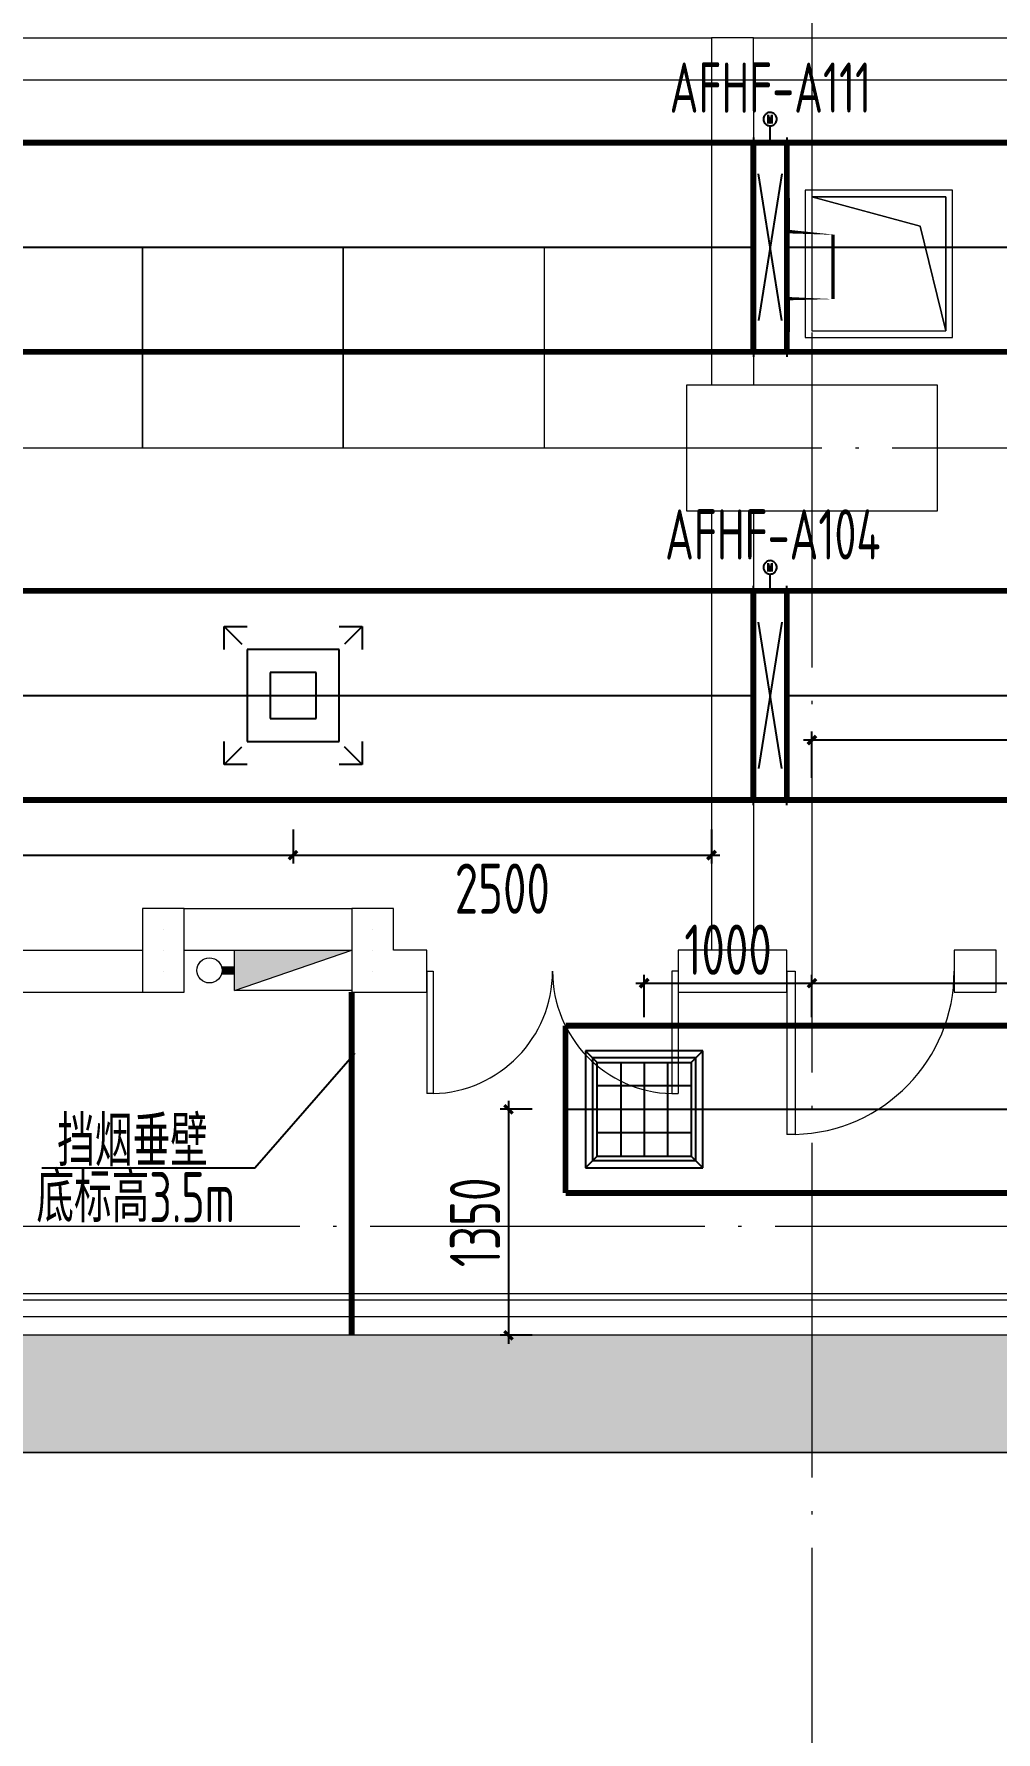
# Model space of a CAD drawing. Extents: x 4 to 13611208, y -605838 to 574722.
# Drawn here: x 13211249 to 13216997, y 181840 to 191983 of the extents above; entities that cross this region are included whole.
import ezdxf

# ---------------------------------------------------------------- set-up
doc = ezdxf.new("R2010")
doc.units = 0
doc.header["$LTSCALE"] = 1000
doc.header["$MEASUREMENT"] = 0
doc.linetypes.add('CENTER2', pattern=[28.575000000000003, 19.05, -3.175, 3.175, -3.175])
doc.linetypes.add('DOTE', pattern=[2.4200000000000004, 2, -0.2, 0.02, -0.2])
for name, color, linetype in [('DUCT-K-P中心线', 5, 'CENTER2'), ('DUCT-K-P标注', 7, 'Continuous'), ('DUCT-K-P法兰', 2, 'Continuous'), ('DUCT-K-P管', 191, 'Continuous'), ('DUCT-K-P管端线', 2, 'Continuous'), ('DUCT-K-P阀门', 7, 'Continuous'), ('DUCT-K-S中心线', 5, 'CENTER2'), ('DUCT-K-S标注', 7, 'Continuous'), ('DUCT-K-S法兰', 2, 'Continuous'), ('DUCT-K-S管', 40, 'Continuous'), ('DUCT-K-S管端线', 4, 'Continuous'), ('DUCT-K-S阀门', 7, 'Continuous'), ('DUCT-K-S风口', 7, 'Continuous'), ('DUCT-X-S中心线', 5, 'CENTER2'), ('DUCT-X-S标注', 7, 'Continuous'), ('DUCT-X-S管', 3, 'Continuous'), ('DUCT-X-S风口', 7, 'Continuous'), ('VRV-标注', 7, 'Continuous')]:
    doc.layers.add(name, color=color, linetype=linetype)
doc.layers.add('建筑底图', color=8, linetype='Continuous', lineweight=13)
doc.styles.add('67', font='gbenor.shx', dxfattribs={"width": 0.7, "bigfont": 'hztxt.shx'})
doc.styles.add('du', font='gbenor.shx', dxfattribs={"width": 0.8, "bigfont": 'hztxt.shx'})
doc.dimstyles.new('67', dxfattribs={"dimscale": 100, "dimtxt": 3, "dimasz": 0.5, "dimexe": 0.5, "dimexo": 2, "dimgap": 0.5, "dimtad": 2, "dimdec": 0, "dimrnd": 5, "dimzin": 0, "dimdsep": 46, "dimtxsty": 'du', "dimblk": 'ARCHTICK', "dimcen": 0, "dimdle": 0.5, "dimclrd": 256, "dimclre": 256, "dimclrt": 256, "dimazin": 0, "dimtfac": 1, "dimtdec": 0, "dimtix": 1, "dimtmove": 2, "dimatfit": 3, "dimfxl": 100, "dimtolj": 1, "dimtzin": 0, "dimlwd": -1, "dimlwe": -1, "dimarcsym": 0})

# ---------------------------------------------------------------- blocks, each defined once
blk = doc.blocks.new('3#消火栓')
at = {"ltscale": 3.5}
blk.add_hatch(color=256, dxfattribs=at).paths.add_polyline_path([(-350.0000045262278, 239.9999911990017), (-350, -8.800998352290614e-06), (349.9999954737722, 240.0000088009983)])
blk.add_line((-350, -8.800998330116272e-06), (349.9999954737723, 240.0000088009983))
blk.add_lwpolyline([(-350.0000045262277, 239.9999911990017), (349.9999954737723, 240.0000088009983), (350, 8.800998330116272e-06), (-350, -8.800998330116272e-06)], close=True)
at = {"const_width": 49.99999999999997}
blk.add_lwpolyline([(-350.0000022631139, 119.9999911990017), (-425.0000022631139, 119.9999893130735)], dxfattribs=at)
blk.add_circle((-500.0000022631139, 119.9999874271452), 75)
blk = doc.blocks.new('_FZH')
blk.add_lwpolyline([(-0.5, -0.5), (0.5, -0.5), (0.5000000000000001, 0.5), (-0.4999999999999999, 0.5)], close=True)
blk = doc.blocks.new('$DorLib2D$00000001')
for p, q in [((0.45, 0.975), (0.5000000000000002, 0.975)), ((0.45, 0), (0.45, 0.975)), ((0.5, 0), (0.5, 0.975)), ((0.5, 0), (0.45, 0))]:
    blk.add_line(p, q)
at = {"lineweight": 13}
blk.add_arc((0.475, 0), 0.975, 91.46928358135379, 180, dxfattribs=at)
blk = doc.blocks.new('$DorLib2D$00000002')
for p, q in [((-0.5, -5.684341886080802e-17), (-0.5000000000000007, 0.4875)), ((-0.4750000000000007, 0.4875), (-0.5000000000000007, 0.4875)), ((-0.475, -2.842170943040401e-17), (-0.4750000000000007, 0.4875)), ((0.475, -2.842170943040401e-17), (0.4750000000000007, 0.4875)), ((0.4750000000000007, 0.4875), (0.5000000000000007, 0.4875)), ((0.5, -5.684341886080802e-17), (0.5000000000000007, 0.4875)), ((-0.5, -5.684341886080802e-17), (-0.475, -2.842170943040401e-17)), ((0.5, -5.684341886080802e-17), (0.475, -2.842170943040401e-17))]:
    blk.add_line(p, q)
at = {"lineweight": 13}
for centre, start, end in [((-0.4875, -4.263256414560601e-17), 0, 88.53071641864632), ((0.4875, -4.263256414560601e-17), 91.4692835813537, 180)]:
    blk.add_arc(centre, 0.4875, start, end, dxfattribs=at)
blk = doc.blocks.new('_ArchTick')
at = {"color": 0, "linetype": 'ByBlock', "const_width": 0.4}
blk.add_lwpolyline([(-0.5, -0.5), (0.5, 0.5)], dxfattribs=at)
blk = doc.blocks.new('*D375')
at = {"layer": 'DUCT-K-P标注', "transparency": 16777216}
for p, q in [((13205198.10714102, 187232.0169990511), (13205198.10714102, 187027.7010882637)), ((13212797.38574244, 187232.0169990511), (13212797.38574244, 187027.7010882637)), ((13205148.10714102, 187077.7010882637), (13212847.38574244, 187077.7010882637))]:
    blk.add_line(p, q, dxfattribs=at)
at = {"layer": 'DUCT-K-P标注', "transparency": 16777216, "xscale": 50, "yscale": 50, "zscale": 50, "rotation": 180}
blk.add_blockref('_ArchTick', (13205198.10714102, 187077.7010882637), dxfattribs=at)
at = {"layer": 'DUCT-K-P标注', "transparency": 16777216, "xscale": 50, "yscale": 50, "zscale": 50}
blk.add_blockref('_ArchTick', (13212797.38574244, 187077.7010882637), dxfattribs=at)
at = {"layer": 'DUCT-K-P标注', "transparency": 16777216, "insert": (13208997.74644173, 186877.7010882637), "char_height": 300, "attachment_point": 5, "style": 'du'}
blk.add_mtext('\\A1;7600', dxfattribs=at)
blk = doc.blocks.new('*D376')
at = {"layer": 'DUCT-K-P标注', "transparency": 16777216}
for p, q in [((13212797.38574244, 187232.0169990511), (13212797.38574244, 187027.7010882637)), ((13215297.36620961, 187232.0169990511), (13215297.36620961, 187027.7010882637)), ((13212747.38574244, 187077.7010882637), (13215347.36620961, 187077.7010882637))]:
    blk.add_line(p, q, dxfattribs=at)
at = {"layer": 'DUCT-K-P标注', "transparency": 16777216, "xscale": 50, "yscale": 50, "zscale": 50, "rotation": 180}
blk.add_blockref('_ArchTick', (13212797.38574244, 187077.7010882637), dxfattribs=at)
at = {"layer": 'DUCT-K-P标注', "transparency": 16777216, "xscale": 50, "yscale": 50, "zscale": 50}
blk.add_blockref('_ArchTick', (13215297.36620961, 187077.7010882637), dxfattribs=at)
at = {"layer": 'DUCT-K-P标注', "transparency": 16777216, "insert": (13214047.37597603, 186877.7010882637), "char_height": 300, "attachment_point": 5, "style": 'du'}
blk.add_mtext('\\A1;2500', dxfattribs=at)
blk = doc.blocks.new('*D715')
at = {"layer": 'DUCT-X-S标注', "transparency": 16777216}
for p, q in [((13214225.5, 185559.5116762939), (13214034.5, 185559.5116762939)), ((13214084.5, 185609.5116762939), (13214084.5, 184159.5136078843)), ((13214225.5, 184209.5136078843), (13214034.5, 184209.5136078843))]:
    blk.add_line(p, q, dxfattribs=at)
at = {"layer": 'DUCT-X-S标注', "transparency": 16777216, "xscale": 50, "yscale": 50, "zscale": 50}
for p, rotation in [((13214084.5, 185559.5116762939), 90), ((13214084.5, 184209.5136078843), 270)]:
    blk.add_blockref('_ArchTick', p, dxfattribs=dict(at, rotation=rotation))
at = {"layer": 'DUCT-X-S标注', "transparency": 16777216, "insert": (13213884.5, 184884.5126420913), "char_height": 300, "attachment_point": 5, "rotation": 90, "style": 'du'}
blk.add_mtext('\\A1;1350', dxfattribs=at)
blk = doc.blocks.new('*D716')
at = {"layer": 'DUCT-X-S标注', "transparency": 16777216}
for p, q in [((13214894.89856081, 186109.5116762939), (13214894.89856081, 186363)), ((13215897.36620977, 186109.5116762939), (13215897.36620977, 186363)), ((13214844.89856081, 186313), (13215947.36620977, 186313))]:
    blk.add_line(p, q, dxfattribs=at)
at = {"layer": 'DUCT-X-S标注', "transparency": 16777216, "xscale": 50, "yscale": 50, "zscale": 50, "rotation": 180}
blk.add_blockref('_ArchTick', (13214894.89856081, 186313), dxfattribs=at)
at = {"layer": 'DUCT-X-S标注', "transparency": 16777216, "xscale": 50, "yscale": 50, "zscale": 50}
blk.add_blockref('_ArchTick', (13215897.36620977, 186313), dxfattribs=at)
at = {"layer": 'DUCT-X-S标注', "transparency": 16777216, "insert": (13215396.13238529, 186513), "char_height": 300, "attachment_point": 5, "style": 'du'}
blk.add_mtext('\\A1;1000', dxfattribs=at)
blk = doc.blocks.new('*D717')
at = {"layer": 'DUCT-X-S标注', "transparency": 16777216}
for p, q in [((13215897.36620977, 186109.5116762939), (13215897.36620977, 186363)), ((13222897.39856081, 186109.5116762939), (13222897.39856081, 186363)), ((13215847.36620977, 186313), (13222947.39856081, 186313))]:
    blk.add_line(p, q, dxfattribs=at)
at = {"layer": 'DUCT-X-S标注', "transparency": 16777216, "xscale": 50, "yscale": 50, "zscale": 50, "rotation": 180}
blk.add_blockref('_ArchTick', (13215897.36620977, 186313), dxfattribs=at)
at = {"layer": 'DUCT-X-S标注', "transparency": 16777216, "xscale": 50, "yscale": 50, "zscale": 50}
blk.add_blockref('_ArchTick', (13222897.39856081, 186313), dxfattribs=at)
at = {"layer": 'DUCT-X-S标注', "transparency": 16777216, "insert": (13219397.38238529, 186513), "char_height": 300, "attachment_point": 5, "style": 'du'}
blk.add_mtext('\\A1;7000', dxfattribs=at)
blk = doc.blocks.new('*D1916')
at = {"layer": 'VRV-标注', "transparency": 16777216}
for p, q in [((13220448.97767791, 187765.5564118185), (13215847.36620402, 187765.5564118185)), ((13215897.36620402, 187540.6912491947), (13215897.36620402, 187815.5564118185)), ((13220398.97767791, 187553.3267990359), (13220398.97767791, 187815.5564118185))]:
    blk.add_line(p, q, dxfattribs=at)
at = {"layer": 'VRV-标注', "transparency": 16777216, "xscale": 50, "yscale": 50, "zscale": 50, "rotation": 180}
blk.add_blockref('_ArchTick', (13215897.36620402, 187765.5564118185), dxfattribs=at)
at = {"layer": 'VRV-标注', "transparency": 16777216, "xscale": 50, "yscale": 50, "zscale": 50}
blk.add_blockref('_ArchTick', (13220398.97767791, 187765.5564118185), dxfattribs=at)
at = {"layer": 'VRV-标注', "transparency": 16777216, "insert": (13218148.17194097, 187965.5564118185), "char_height": 300, "attachment_point": 5, "style": 'du'}
blk.add_mtext('\\A1;4500', dxfattribs=at)
blk = doc.blocks.new('$风口$00000060')
for p, q in [((-299.9999999996071, 300.000000000131), (-199.9999999997381, 299.9999999998763)), ((-299.9999999998654, 200.0000000002619), (-299.9999999996071, 300.000000000131)), ((-299.9999999996071, 300.000000000131), (-222.7858342143918, 222.7858342143372)), ((199.9999999997381, 299.9999999995489), (299.9999999996071, 299.9999999998035)), ((299.9999999996071, 299.9999999998035), (222.7858342142099, 222.7858342141917)), ((299.9999999996071, 299.9999999998035), (299.9999999998654, 199.9999999999345)), ((-299.9999999994143, -299.9999999996071), (-299.9999999996726, -199.9999999997381)), ((299.9999999998654, -200.0000000002656), (299.9999999996071, -300.0000000001346)), ((-299.9999999994143, -299.9999999996071), (-222.7858342140134, -222.7858342139953)), ((299.9999999996071, -300.0000000001346), (222.7858342143918, -222.7858342143372)), ((-199.9999999995453, -299.9999999993524), (-299.9999999994143, -299.9999999996071)), ((299.9999999996071, -300.0000000001346), (199.9999999997381, -299.9999999998763))]:
    blk.add_line(p, q)
at = {"color": 0}
for p, q in [((-199.9999999997417, 199.9999999997381), (-199.9999999997417, -199.9999999997381)), ((199.9999999997381, 199.9999999997381), (-199.9999999997417, 199.9999999997381)), ((199.9999999997381, -199.9999999997381), (199.9999999997381, 199.9999999997381)), ((-99.99999999986903, 99.99999999986903), (-99.99999999986903, -99.99999999986903)), ((99.99999999986903, 99.99999999986903), (-99.99999999986903, 99.99999999986903)), ((99.99999999986903, -99.99999999986903), (99.99999999986903, 99.99999999986903)), ((-99.99999999986903, -99.99999999986903), (99.99999999986903, -99.99999999986903)), ((-199.9999999997417, -199.9999999997381), (199.9999999997381, -199.9999999997381))]:
    blk.add_line(p, q, dxfattribs=at)
blk = doc.blocks.new('$风口$00000107')
for p, q in [((100, 100), (-100, 100)), ((-100, 100), (-88.04565242974786, 88.02212024929759)), ((-100, 100), (-100, -100)), ((87.99858806887642, 87.99858806924021), (-88.02212024969049, 87.99858806924021)), ((-88.02212024969049, 87.99858806924021), (-88.02212024969049, -87.99858806924021)), ((-88.02212024969049, 87.99858806924021), (-80.0211789624882, 79.99764678206702)), ((79.99764678167412, 79.99764678206702), (87.99858806887642, 87.99858806924021)), ((87.99858806887642, -87.99858806924021), (87.99858806887642, 87.99858806924021)), ((100, 100), (88.02212024963228, 88.02212024929759)), ((100, -100), (100, 100)), ((-80.0211789624882, 79.99764678206702), (79.99764678167412, 79.99764678206702)), ((-80.0211789624882, -79.99764678206702), (-80.0211789624882, 79.99764678206702)), ((-40.01647252665134, 79.99764678206702), (-40.01647252665134, -79.99764678206702)), ((-0.01176609005779028, 79.99764678206702), (-0.01176609005779028, -79.99764678206702)), ((39.99294034583727, 79.99764678206702), (39.99294034583727, -79.99764678206702)), ((79.99764678167412, 79.99764678206702), (79.99764678167412, -79.99764678206702)), ((79.99764678167412, 39.99294034583727), (-80.0211789624882, 39.99294034583727)), ((79.99764678167412, -0.01176609002868645), (-80.0211789624882, -0.01176609002868645)), ((79.99764678167412, -39.99294034583727), (-80.0211789624882, -39.99294034583727)), ((-88.02212024969049, -87.99858806924021), (-80.0211789624882, -79.99764678206702)), ((-80.0211789624882, -79.99764678206702), (79.99764678167412, -79.99764678206702)), ((79.99764678167412, -79.99764678206702), (87.99858806887642, -87.99858806924021)), ((-100, -100), (-88.04565242974786, -88.02212024929759)), ((-100, -100), (100, -100)), ((87.99858806887642, -87.99858806924021), (-88.02212024969049, -87.99858806924021)), ((100, -100), (88.02212024963228, -88.02212024929759))]:
    blk.add_line(p, q)

msp = doc.modelspace()

# ---------------------------------------------------------------- hatches: boundary and pattern name
at = {"layer": '建筑底图'}
h = msp.add_hatch(dxfattribs=at)
h.set_pattern_fill('钢筋混凝土', color=8, scale=100, style=0)
h.set_pattern_definition([(45, (793255.2557103541, 7.916241884231567e-09), (-176.7766952966369, 176.7766952966369), []), (49.99999999999999, (793255.2557103541, 7.916241884231567e-09), (717.2601826007534, -62.75213498259511), [75, -825]), (355, (793255.2557103541, 7.916241884231567e-09), (-138.751333613, 752.1921337000118), [60, -660]), (100.4514, (793315.0273903534, -5.229339992074529), (578.5093817140216, 689.4395420609536), [63.74019000000001, -701.142112]), (46.18420000000001, (793255.2557103541, 200.0000000079162), (1067.241048625644, -165.5190143290181), [112.5, -1237.5]), (96.6356, (793344.1924553532, 186.2066930079018), (934.6627055487033, 974.1178709004417), [95.610288, -1051.713]), (351.1842, (793255.2557103541, 200.0000000079162), (934.6619451336272, 974.1186009253246), [90, -990]), (21, (793355.2557103541, 150.0000000079162), (596.9070521184617, -402.6188906653388), [75, -825]), (326.0000000000001, (793355.2557103541, 150.0000000079162), (243.3153319215817, 725.150045046853), [60, -660]), (71.4514, (793404.9979433548, 116.4483940079226), (840.22262858149, 322.5304967099524), [63.74019000000001, -701.142112]), (37.50000000000001, (793255.2557103541, 7.916241884231567e-09), (12.15985531729067, 332.8938538313115), [0, -652, 0, -670, 0, -662.5]), (7.499999999999999, (793255.2557103541, 7.916241884231567e-09), (263.0695374421486, 394.4117118823602), [0, -382, 0, -637, 0, -252.5]), (327.5, (793032.2557103541, 7.916241884231567e-09), (533.822436172409, -22.55487173437976), [0, -250, 0, -780, 0, -1035]), (317.5, (792932.2557103541, 7.916241884231567e-09), (583.1861693423863, 100.1049823323177), [0, -325, 0, -518, 0, -735])])
h.paths.add_polyline_path([(13207597.36620497, 183509.5136078843), (13237197.36620502, 183509.5136078843), (13237197.36620502, 184209.5136078843), (13206897.36620497, 184209.5136078843), (13206897.36620497, 182659.5136078843), (13170947.36620497, 182659.5136078843), (13170947.36620497, 181959.5136078843), (13207597.36620497, 181959.5136078843)])

# ---------------------------------------------------------------- linework, layer by layer
at = {"layer": 'DUCT-K-P中心线'}
for p, q in [((13206911.64217963, 190709.5037603332), (13215547.36620959, 190709.5037603357)), ((13215747.76620959, 190709.5037603357), (13222246.96620993, 190709.5037603331))]:
    msp.add_line(p, q, dxfattribs=at)
at = {"layer": 'DUCT-K-P法兰'}
for p, q in [((13215547.46620959, 191364.5037603357), (13215547.46620959, 190054.5037603357)), ((13215747.66620959, 191364.5037603357), (13215747.66620959, 190054.5037603357))]:
    msp.add_line(p, q, dxfattribs=at)
at = {"layer": 'DUCT-K-P法兰', "color": 18, "true_color": 0x000000}
for p in [(13215547.36620959, 190709.5037603357, 4615), (13215547.56620959, 190709.5037603357, 4615), (13215747.56620959, 190709.5037603357, 4615), (13215747.76620959, 190709.5037603357, 4615)]:
    msp.add_point(p, dxfattribs=at)
at = {"layer": 'DUCT-K-P管', "const_width": 35}
for points in [[(13215547.36620959, 191334.5037603357), (13206911.64217963, 191334.5037603332)], [(13215547.36620959, 190084.5037603357), (13215547.36620959, 191334.5037603357)], [(13215547.56620959, 191334.5037603357), (13215747.56620959, 191334.5037603357)], [(13222246.96620993, 191334.5037603331), (13215747.76620959, 191334.5037603357)], [(13215747.76620959, 191334.5037603357), (13215747.76620959, 190084.5037603357)], [(13206911.64217963, 190084.5037603332), (13215547.36620959, 190084.5037603357)], [(13215747.56620959, 190084.5037603357), (13215547.56620959, 190084.5037603357)], [(13215747.76620959, 190084.5037603357), (13222246.96620993, 190084.5037603331)]]:
    msp.add_lwpolyline(points, dxfattribs=at)
at = {"layer": 'DUCT-K-P管端线'}
for p, q in [((13215547.56620959, 191334.5037603357), (13215547.56620959, 190084.5037603357)), ((13215747.56620959, 191334.5037603357), (13215747.56620959, 190084.5037603357))]:
    msp.add_line(p, q, dxfattribs=at)
at = {"layer": 'DUCT-K-P阀门'}
for p, q in [((13215637.88933376, 191513.3155893868), (13215632.58194585, 191511.5911145185)), ((13215643.38507106, 191514.2846361505), (13215637.88933376, 191513.3155893868)), ((13215648.96218945, 191514.4793934166), (13215643.38507106, 191514.2846361505)), ((13215654.51213669, 191513.8960704563), (13215648.96218945, 191514.4793934166)), ((13215659.92688936, 191512.5460209876), (13215654.51213669, 191513.8960704563)), ((13215665.10105546, 191510.4555221878), (13215659.92688936, 191512.5460209876)), ((13215608.44030556, 191482.8202279685), (13215607.66364758, 191477.2940192856)), ((13215607.66364758, 191477.2940192856), (13215607.66364758, 191471.713501386)), ((13215607.66364758, 191471.713501386), (13215608.44030556, 191466.1872927031)), ((13215609.97850475, 191488.1845660688), (13215608.44030556, 191482.8202279685)), ((13215608.44030556, 191466.1872927031), (13215609.97850475, 191460.8229546028)), ((13215612.24830587, 191493.2826228472), (13215609.97850475, 191488.1845660688)), ((13215609.97850475, 191460.8229546028), (13215612.24830587, 191455.7248978243)), ((13215615.20552981, 191498.0151704275), (13215612.24830587, 191493.2826228472)), ((13215612.24830587, 191455.7248978243), (13215615.20552981, 191450.9923502441)), ((13215618.79261757, 191502.2900951541), (13215615.20552981, 191498.0151704275)), ((13215615.20552981, 191450.9923502441), (13215618.79261757, 191446.7174255174)), ((13215622.93975057, 191506.0241904801), (13215618.79261757, 191502.2900951541)), ((13215618.79261757, 191446.7174255174), (13215622.93975057, 191442.9833301915)), ((13215627.56620959, 191509.1447764872), (13215622.93975057, 191506.0241904801)), ((13215622.93975057, 191442.9833301915), (13215627.56620959, 191439.8627441844)), ((13215632.58194585, 191511.5911145185), (13215627.56620959, 191509.1447764872)), ((13215627.56620959, 191439.8627441844), (13215632.58194585, 191437.4164061531)), ((13215632.58194585, 191437.4164061531), (13215637.88933376, 191435.6919312848)), ((13215636.59478102, 191500.0630414149), (13215647.56622378, 191449.0038205691)), ((13215636.59478102, 191449.0037603358), (13215636.59478102, 191500.0630414149)), ((13215637.88933376, 191435.6919312848), (13215643.38507106, 191434.7228845211)), ((13215643.38507106, 191434.7228845211), (13215648.96218945, 191434.528127255)), ((13215647.56622378, 191449.0038205691), (13215658.53766326, 191500.0037554935)), ((13215647.56620959, 191334.5037603358), (13215647.56620959, 191434.5037603358)), ((13215648.96218945, 191434.528127255), (13215654.51213669, 191435.1114502153)), ((13215654.51213669, 191435.1114502153), (13215659.92688936, 191436.461499684)), ((13215658.53766326, 191500.0037554935), (13215658.53766326, 191449.0037603358)), ((13215659.92688936, 191436.461499684), (13215665.10105546, 191438.5519984838)), ((13215669.93392573, 191507.665263238), (13215665.10105546, 191510.4555221878)), ((13215665.10105546, 191438.5519984838), (13215669.93392573, 191441.3422574336)), ((13215674.33143384, 191504.2295533549), (13215669.93392573, 191507.665263238)), ((13215669.93392573, 191441.3422574336), (13215674.33143384, 191444.7779673167)), ((13215678.20798731, 191500.2152647233), (13215674.33143384, 191504.2295533549)), ((13215674.33143384, 191444.7779673167), (13215678.20798731, 191448.7922559483)), ((13215681.48813343, 191495.7005309051), (13215678.20798731, 191500.2152647233)), ((13215678.20798731, 191448.7922559483), (13215681.48813343, 191453.3069897665)), ((13215684.10802789, 191490.7732260588), (13215681.48813343, 191495.7005309051)), ((13215681.48813343, 191453.3069897665), (13215684.10802789, 191458.2342946127)), ((13215686.01667742, 191485.5292545685), (13215684.10802789, 191490.7732260588)), ((13215684.10802789, 191458.2342946127), (13215686.01667742, 191463.4782661031)), ((13215687.17693234, 191480.0706843742), (13215686.01667742, 191485.5292545685)), ((13215686.01667742, 191463.4782661031), (13215687.17693234, 191468.9368362974)), ((13215687.56620959, 191474.5037603358), (13215687.17693234, 191480.0706843742)), ((13215687.17693234, 191468.9368362974), (13215687.56620959, 191474.5037603358)), ((13215717.64488002, 190272.1267692635), (13215577.48753915, 191146.880751408)), ((13215717.56620959, 191147.0037603359), (13215577.56620959, 190272.0037603359))]:
    msp.add_line(p, q, dxfattribs=at)
at = {"layer": 'DUCT-K-S中心线'}
for p, q in [((13203997.11642374, 188032.0203582447), (13215547.36620953, 188032.0203582481)), ((13215747.76620953, 188032.0203582481), (13224647.16620973, 188032.0203582405))]:
    msp.add_line(p, q, dxfattribs=at)
at = {"layer": 'DUCT-K-S法兰'}
for p, q in [((13215547.46620953, 187377.0203582481), (13215547.46620953, 188687.0203582481)), ((13215747.66620953, 187377.0203582481), (13215747.66620953, 188687.0203582481))]:
    msp.add_line(p, q, dxfattribs=at)
at = {"layer": 'DUCT-K-S法兰', "color": 18, "true_color": 0x000000}
for p in [(13215547.36620953, 188032.0203582481, 4700), (13215547.56620953, 188032.0203582481, 4700), (13215747.56620953, 188032.0203582481, 4700), (13215747.76620953, 188032.0203582481, 4700)]:
    msp.add_point(p, dxfattribs=at)
at = {"layer": 'DUCT-K-S管', "const_width": 35}
for points in [[(13215547.36620953, 188657.0203582481), (13203997.11642374, 188657.0203582447)], [(13215547.36620953, 187407.0203582481), (13215547.36620953, 188657.0203582481)], [(13215547.56620953, 188657.0203582481), (13215747.56620953, 188657.0203582481)], [(13224647.16620973, 188657.0203582405), (13215747.76620953, 188657.0203582481)], [(13215747.76620953, 188657.0203582481), (13215747.76620953, 187407.0203582481)], [(13203997.11642374, 187407.0203582447), (13215547.36620953, 187407.0203582481)], [(13215747.56620953, 187407.0203582481), (13215547.56620953, 187407.0203582481)], [(13215747.76620953, 187407.0203582481), (13224647.16620973, 187407.0203582405)]]:
    msp.add_lwpolyline(points, dxfattribs=at)
at = {"layer": 'DUCT-K-S管端线'}
for p, q in [((13215547.56620953, 188657.0203582481), (13215547.56620953, 187407.0203582481)), ((13215747.56620953, 188657.0203582481), (13215747.56620953, 187407.0203582481))]:
    msp.add_line(p, q, dxfattribs=at)
at = {"layer": 'DUCT-K-S阀门'}
for p, q in [((13215608.4403055, 188805.3368258809), (13215607.66364752, 188799.8106171979)), ((13215607.66364752, 188799.8106171979), (13215607.66364752, 188794.2300992984)), ((13215607.66364752, 188794.2300992984), (13215608.4403055, 188788.7038906154)), ((13215609.9785047, 188810.7011639812), (13215608.4403055, 188805.3368258809)), ((13215608.4403055, 188788.7038906154), (13215609.9785047, 188783.3395525151)), ((13215612.24830581, 188815.7992207596), (13215609.9785047, 188810.7011639812)), ((13215609.9785047, 188783.3395525151), (13215612.24830581, 188778.2414957367)), ((13215615.20552975, 188820.5317683399), (13215612.24830581, 188815.7992207596)), ((13215612.24830581, 188778.2414957367), (13215615.20552975, 188773.5089481564)), ((13215618.79261751, 188824.8066930665), (13215615.20552975, 188820.5317683399)), ((13215615.20552975, 188773.5089481564), (13215618.79261751, 188769.2340234298)), ((13215622.93975052, 188828.5407883924), (13215618.79261751, 188824.8066930665)), ((13215627.56620953, 188831.6613743995), (13215622.93975052, 188828.5407883924)), ((13215632.58194579, 188834.1077124308), (13215627.56620953, 188831.6613743995)), ((13215637.8893337, 188835.8321872992), (13215632.58194579, 188834.1077124308)), ((13215636.59478096, 188822.5796393272), (13215647.56622372, 188771.5204184814)), ((13215636.59478096, 188771.5203582481), (13215636.59478096, 188822.5796393272)), ((13215643.385071, 188836.8012340629), (13215637.8893337, 188835.8321872992)), ((13215648.9621894, 188836.9959913289), (13215643.385071, 188836.8012340629)), ((13215647.56622372, 188771.5204184814), (13215658.5376632, 188822.5203534058)), ((13215654.51213664, 188836.4126683686), (13215648.9621894, 188836.9959913289)), ((13215659.9268893, 188835.0626188999), (13215654.51213664, 188836.4126683686)), ((13215658.5376632, 188822.5203534058), (13215658.5376632, 188771.5203582481)), ((13215665.1010554, 188832.9721201001), (13215659.9268893, 188835.0626188999)), ((13215669.93392567, 188830.1818611503), (13215665.1010554, 188832.9721201001)), ((13215674.33143378, 188826.7461512672), (13215669.93392567, 188830.1818611503)), ((13215678.20798725, 188822.7318626356), (13215674.33143378, 188826.7461512672)), ((13215681.48813337, 188818.2171288175), (13215678.20798725, 188822.7318626356)), ((13215678.20798725, 188771.3088538607), (13215681.48813337, 188775.8235876788)), ((13215684.10802783, 188813.2898239712), (13215681.48813337, 188818.2171288175)), ((13215681.48813337, 188775.8235876788), (13215684.10802783, 188780.7508925251)), ((13215686.01667737, 188808.0458524808), (13215684.10802783, 188813.2898239712)), ((13215684.10802783, 188780.7508925251), (13215686.01667737, 188785.9948640155)), ((13215687.17693228, 188802.5872822865), (13215686.01667737, 188808.0458524808)), ((13215686.01667737, 188785.9948640155), (13215687.17693228, 188791.4534342097)), ((13215687.56620953, 188797.0203582481), (13215687.17693228, 188802.5872822865)), ((13215687.17693228, 188791.4534342097), (13215687.56620953, 188797.0203582481)), ((13215618.79261751, 188769.2340234298), (13215622.93975051, 188765.4999281039)), ((13215622.93975051, 188765.4999281039), (13215627.56620953, 188762.3793420968)), ((13215627.56620953, 188762.3793420968), (13215632.58194579, 188759.9330040655)), ((13215632.58194579, 188759.9330040655), (13215637.8893337, 188758.2085291971)), ((13215637.8893337, 188758.2085291971), (13215643.385071, 188757.2394824334)), ((13215643.385071, 188757.2394824334), (13215648.9621894, 188757.0447251674)), ((13215647.56620953, 188657.0203582481), (13215647.56620953, 188757.0203582481)), ((13215648.9621894, 188757.0447251674), (13215654.51213663, 188757.6280481277)), ((13215654.51213663, 188757.6280481277), (13215659.9268893, 188758.9780975964)), ((13215659.9268893, 188758.9780975964), (13215665.1010554, 188761.0685963962)), ((13215665.1010554, 188761.0685963962), (13215669.93392567, 188763.858855346)), ((13215669.93392567, 188763.858855346), (13215674.33143378, 188767.2945652291)), ((13215674.33143378, 188767.2945652291), (13215678.20798725, 188771.3088538607)), ((13215717.64487997, 187594.6433671759), (13215577.48753909, 188469.3973493203)), ((13215717.56620953, 188469.5203582482), (13215577.56620953, 187594.5203582482))]:
    msp.add_line(p, q, dxfattribs=at)
at = {"layer": 'DUCT-X-S中心线'}
msp.add_line((13214425, 185559.5116762939), (13230546.9662034, 185559.5116762934), dxfattribs=at)
at = {"layer": 'DUCT-X-S标注', "const_width": 35}
msp.add_lwpolyline([(13213147.63312773, 184209.5136065366), (13213147.63312732, 186259.5146842548)], dxfattribs=at)
at = {"layer": 'DUCT-X-S标注'}
msp.add_lwpolyline([(13211295.51948435, 185209.8688997537), (13212569.57360977, 185209.8688997537), (13213165.70673713, 185894.8833451887)], dxfattribs=at)
at = {"layer": 'DUCT-X-S管', "const_width": 35}
for points in [[(13230546.9662034, 186059.5116762934), (13214425, 186059.5116762939)], [(13214425, 186059.5116762939), (13214425, 185059.5116762939)], [(13214425, 185059.5116762939), (13230546.9662034, 185059.5116762934)]]:
    msp.add_lwpolyline(points, dxfattribs=at)
at = {"layer": '建筑底图', "linetype": 'DOTE'}
msp.add_line((13215897.36620977, 209559.5146856282), (13215897.36620977, 180083.0282935039), dxfattribs=at)
at = {"layer": '建筑底图'}
for p, q in [((13211172.38245842, 191959.5130755712), (13215297.36621094, 191959.5130755758)), ((13215547.36620898, 191959.5130754354), (13218872.36608008, 191959.5130754359)), ((13211172.37789063, 191709.5130754987), (13215297.36620963, 191709.5130755178)), ((13215297.36620963, 191709.5130755178), (13215297.36620954, 189884.5130751953)), ((13215547.3662096, 191709.5130755074), (13215547.36620958, 189884.5130751953)), ((13215547.3662096, 191709.5130755074), (13218872.36608008, 191709.5130754201)), ((13215297.36620967, 189134.5130751953), (13215297.36620955, 186509.5146844705)), ((13215547.36620963, 189134.5130751953), (13215547.36620963, 186509.5146842696)), ((13212147.36620982, 186759.5146845281), (13213147.63312777, 186759.5146845448)), ((13213397.63312679, 186759.5146842792), (13213147.63312737, 186759.5146842792)), ((13213147.63312737, 186759.5146842792), (13213147.63312732, 186259.5146842548)), ((13213397.63312685, 186509.5146842691), (13213397.63312679, 186759.5146842792)), ((13212022.36620988, 186634.5146846693), (13212022.36620988, 186634.5146846693)), ((13213272.63312627, 186634.5146844403), (13213272.63312627, 186634.5146844403)), ((13208672.37441016, 186509.5146853561), (13211897.36620974, 186509.5146847602)), ((13212022.36620988, 186509.5146846693), (13212022.36620988, 186509.5146846693)), ((13212147.36620982, 186509.5146845099), (13213147.63312774, 186509.5146844896)), ((13213272.63312627, 186509.5146844403), (13213272.63312627, 186509.5146844403)), ((13213597.36620984, 186509.5146842735), (13213397.63312685, 186509.5146842691)), ((13213597.36620983, 186259.5146842548), (13213597.36620984, 186509.5146842735)), ((13212022.36620988, 186384.5146846693), (13212022.36620988, 186384.5146846693)), ((13213272.63312627, 186384.5146844403), (13213272.63312627, 186384.5146844403)), ((13208672.37441016, 186259.5146852914), (13211897.36620974, 186259.5146847696)), ((13213147.63312732, 186259.5146842548), (13213597.36620983, 186259.5146842548))]:
    msp.add_line(p, q, dxfattribs=at)
at = {"layer": '建筑底图', "color": 8, "linetype": 'DOTE'}
for p, q in [((13232897.36620497, 189509.5130752383), (13119297.36620772, 189509.5130752383)), ((13474197.36620497, 184859.5146856282), (13119297.36620772, 184859.5146856282))]:
    msp.add_line(p, q, dxfattribs=at)
at = {"layer": '建筑底图', "color": 8}
for p, q in [((13231247.36620442, 184419.5136078843), (13206687.36620496, 184419.5136078843)), ((13231347.36620442, 184319.5136078843), (13206787.36620496, 184319.5136078843)), ((13310897.36622271, 184209.5136078843), (13206897.36620497, 184209.5136078843)), ((13311597.36622271, 183509.5136078843), (13207597.36620497, 183509.5136078843))]:
    msp.add_line(p, q, dxfattribs=at)
at = {"layer": '建筑底图', "const_width": 20}
msp.add_lwpolyline([(13215755.52808572, 190202.5216668318), (13215755.52808572, 190402.5216668299), (13216023.62496817, 190402.5216668206), (13216023.62496819, 190802.5216668206), (13215755.52808572, 190802.5216668299), (13215755.52808572, 191002.5216668299)], dxfattribs=at)
at = {"layer": '建筑底图'}
for points in [[(13216737.36620976, 191049.52299701), (13215857.36620976, 191049.52299701), (13215857.36620976, 190169.52299701), (13216737.36620976, 190169.52299701)], [(13216697.36620975, 190209.52299701), (13216544.86662706, 190834.201421171), (13215897.36620975, 191009.52299701), (13216697.36620975, 191009.52299701)], [(13216697.36620975, 190209.52299701), (13216544.86662706, 190834.201421171), (13215897.36620975, 191009.52299701), (13216697.36620975, 191009.52299701)], [(13210697.36620975, 190709.5130736415), (13211897.36620975, 190709.5130736415), (13211897.36620975, 189509.5130736415), (13210697.36620975, 189509.5130736415)], [(13211897.36620975, 190709.5130736415), (13213097.36620975, 190709.5130736415), (13213097.36620975, 189509.5130736415), (13211897.36620975, 189509.5130736415)], [(13213097.36620975, 190709.5130736415), (13214297.36620975, 190709.5130736415), (13214297.36620975, 189509.5130736415), (13213097.36620975, 189509.5130736415)]]:
    msp.add_lwpolyline(points, close=True, dxfattribs=at)
for points in [[(13216697.36620975, 191009.52299701), (13215897.36620975, 191009.52299701), (13215897.36620975, 190209.52299701), (13216697.36620975, 190209.52299701), (13216697.36620975, 191009.52299701)], [(13215897.36620975, 191009.52299701), (13216544.86662706, 190834.201421171), (13216697.36620975, 190209.52299701)], [(13216697.36620975, 191009.52299701), (13215897.36620975, 191009.52299701), (13215897.36620975, 190209.52299701), (13216697.36620975, 190209.52299701), (13216697.36620975, 191009.52299701)], [(13215897.36620975, 191009.52299701), (13216544.86662706, 190834.201421171), (13216697.36620975, 190209.52299701)]]:
    msp.add_lwpolyline(points, dxfattribs=at)
at = {"layer": '建筑底图', "color": 8}
for points in [[(13189447.36620533, 182909.5136078843), (13206647.36620497, 182909.5136078843), (13206647.36620497, 184459.5129460172), (13274397.36620496, 184459.5129460172)], [(13168947.36620497, 181959.5136078843), (13207597.36620497, 181959.5136078843), (13207597.36620497, 183509.5136078843), (13311597.36622271, 183509.5136078843), (13311597.36622271, 184159.5155477665), (13438197.36620497, 184159.5155477665), (13438197.36620731, 183959.5170308359), (13443697.36620498, 183959.5170308359), (13443697.36620498, 171509.5140157907), (13434296.97019093, 171509.514015788), (13434296.97019093, 165209.5140158274), (13477297.36621002, 165209.5140158488)]]:
    msp.add_lwpolyline(points, dxfattribs=at)

# ---------------------------------------------------------------- block references
at = {"layer": 'DUCT-K-S风口', "xscale": 1.375, "yscale": 1.375}
msp.add_blockref('$风口$00000060', (13212797.38574244, 188032.0154955419, 3500), dxfattribs=at)
at = {"layer": 'DUCT-X-S风口', "xscale": 3.5, "yscale": 3.5}
msp.add_blockref('$风口$00000107', (13214894.89856081, 185559.5116762939, 3500), dxfattribs=at)
at = {"layer": '建筑底图'}
for name, p, xscale, yscale, zscale in [('_FZH', (13215422.36620999, 191834.5130747368), 250, 250, 250), ('_FZH', (13212022.36620981, 186509.5146843751), 250.0000000465661, 499.999999842199, 499.999999842199), ('_FZH', (13216872.36620686, 186384.5146844793), 250, 250, 250), ('$DorLib2D$00000002', (13214347.36620983, 186384.5146844403), -1500, -1500, -1500), ('$DorLib2D$00000001', (13216247.366207, 186384.5146844403), -1000, -1000, -1000)]:
    msp.add_blockref(name, p, dxfattribs=dict(at, xscale=xscale, yscale=yscale, zscale=zscale))
at = {"layer": '建筑底图', "lineweight": 30, "xscale": 1500, "yscale": 750, "zscale": 750, "rotation": 180}
msp.add_blockref('_FZH', (13215897.36620976, 189509.5130752383), dxfattribs=at)
at = {"layer": '建筑底图', "ltscale": 100}
msp.add_blockref('3#消火栓', (13212797.6331307, 186269.5146756476), dxfattribs=at)
at = {"layer": '建筑底图', "xscale": 649.9999960940331, "yscale": 250, "zscale": 250, "rotation": 6.84558176486756e-08}
msp.add_blockref('_FZH', (13215422.36620734, 186384.5146821288), dxfattribs=at)

# ---------------------------------------------------------------- texts
at = {"layer": 'DUCT-K-P标注', "style": '67', "width": 0.75}
msp.add_text('AFHF-A111', height=300, dxfattribs=at).set_placement((13215047.03341065, 191512.9121772698, 4530))
at = {"layer": 'DUCT-K-S标注', "style": '67', "width": 0.75}
msp.add_text('AFHF-A104', height=300, dxfattribs=at).set_placement((13215019.76253575, 188843.7333927925))
at = {"layer": 'DUCT-X-S标注', "style": '67', "width": 0.75}
for s, p in [('挡烟垂壁', (13211387.90981702, 185219.4726314672, 1184.999995000015)), ('底标高3.5m', (13211263.26430883, 184884.7205810973, 2369.999990000029))]:
    msp.add_text(s, height=300, dxfattribs=at).set_placement(p)

# ---------------------------------------------------------------- dimensions: what is measured, and where the dimension line sits
at = {"layer": 'DUCT-K-P标注'}
for base, p1, p2, picture, middle in [((13212797.38574244, 187077.7010882637, -3500), (13205198.10714102, 187432.0169990511), (13212797.38574244, 187432.0169990511), '*D375', (13208997.74644173, 186877.7010882637, -3500)), ((13215297.36620961, 187077.7010882637, -3500), (13212797.38574244, 187432.0169990511), (13215297.36620961, 187432.0169990511), '*D376', (13214047.37597603, 186877.7010882637, -3500))]:
    dim = msp.add_linear_dim(base=base, p1=p1, p2=p2, dimstyle='67', dxfattribs=at)
    dim.commit()
    dim.dimension.update_dxf_attribs({"geometry": picture, "text_midpoint": middle})
at = {"layer": 'DUCT-X-S标注'}
for base, p1, p2, picture, middle in [((13215897.36620977, 186313), (13214894.89856081, 185909.5116762939, 3500), (13215897.36620977, 185909.5116762939), '*D716', (13215396.13238529, 186513)), ((13222897.39856081, 186313), (13215897.36620977, 185909.5116762939), (13222897.39856081, 185909.5116762939, 3500), '*D717', (13219397.38238529, 186513))]:
    dim = msp.add_linear_dim(base=base, p1=p1, p2=p2, dimstyle='67', dxfattribs=at)
    dim.commit()
    dim.dimension.update_dxf_attribs({"geometry": picture, "text_midpoint": middle})
dim = msp.add_linear_dim(base=(13214084.5, 184209.5136078843), p1=(13214425.5, 185559.5116762939, 3100), p2=(13214425.5, 184209.5136078843), angle=90, dimstyle='67', dxfattribs=at)
dim.commit()
dim.dimension.update_dxf_attribs({"geometry": '*D715', "text_midpoint": (13213884.5, 184884.5126420913)})
at = {"layer": 'VRV-标注'}
dim = msp.add_linear_dim(base=(13215897.36620402, 187765.5564118185), p1=(13220398.97767791, 187353.3267990359), p2=(13215897.36620402, 187340.6912491947), dimstyle='67', dxfattribs=at)
dim.commit()
dim.dimension.update_dxf_attribs({"geometry": '*D1916', "text_midpoint": (13218148.17194097, 187965.5564118185)})

doc.saveas('drawing.dxf')
